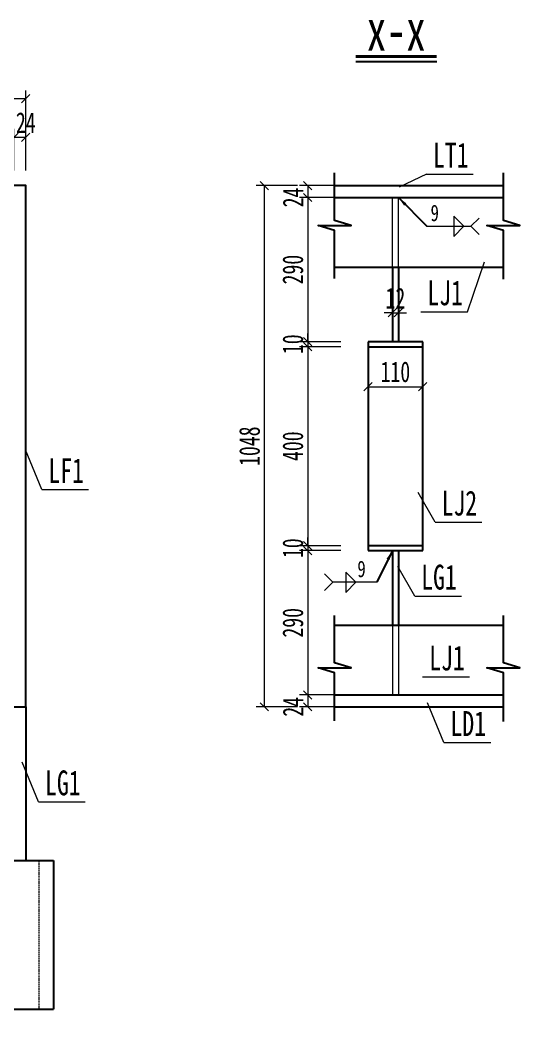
# Model space of a CAD drawing. Header units: millimetres. Extents: x -89049 to 410567, y -307459 to -100425.
# Drawn here: x 80196 to 81201, y -266359 to -264337 of the extents above; entities that cross this region are included whole.
import ezdxf
from ezdxf.enums import TextEntityAlignment as Align

# ---------------------------------------------------------------- set-up
doc = ezdxf.new("R2010")
doc.units = ezdxf.units.MM
doc.linetypes.add('DASHED', pattern=[0.75, 0.5, -0.25])
doc.layers.get('Defpoints').update_dxf_attribs({"color": 8})
for name, color, linetype, lineweight in [('Dim', 4, 'Continuous', 15), ('文字', 7, 'Continuous', 15), ('标注线及字体', 2, 'Continuous', 15), ('细实线', 4, 'Continuous', 15), ('虚线', 7, 'DASHED', 13), ('钢板粗线', 1, 'Continuous', 25)]:
    doc.layers.add(name, color=color, linetype=linetype, lineweight=lineweight)
doc.layers.add('Text', color=4, linetype='Continuous')
doc.styles.add('111', font='', dxfattribs={"width": 0.7})
doc.styles.add('BM_Dim', font='', dxfattribs={"width": 0.85})
doc.styles.add('SMEDI', font='', dxfattribs={"width": 0.75})
doc.styles.get("Standard").update_dxf_attribs({"font": ''})
doc.styles.get('111').set_extended_font_data('仿宋_GB2312')
doc.styles.get('BM_Dim').set_extended_font_data('仿宋_GB2312')
doc.styles.get('SMEDI').set_extended_font_data('仿宋_GB2312')
doc.styles.get('Standard').set_extended_font_data('仿宋_GB2312')
doc.dimstyles.new('200', dxfattribs={"dimscale": 0, "dimtxt": 2.5, "dimasz": 1, "dimexe": 1, "dimexo": 1, "dimgap": 0.6, "dimtad": 1, "dimdec": 0, "dimdsep": 46, "dimtxsty": '111', "dimblk": 'OBLIQUE', "dimcen": 0, "dimclrd": 4, "dimclre": 4, "dimclrt": 4, "dimadec": 1, "dimazin": 2, "dimtfac": 1, "dimtdec": 0, "dimtix": 1, "dimtmove": 2, "dimatfit": 3, "dimfxl": 4, "dimfxlon": 1, "dimtolj": 1, "dimlwd": -1, "dimlwe": -1, "dimarcsym": 0})
doc.dimstyles.new('MSteel_1.0_1.0', dxfattribs={"dimtxt": 3, "dimasz": 1.2, "dimexe": 1, "dimexo": 1, "dimgap": 1, "dimtad": 3, "dimtoh": 1, "dimdec": 0, "dimzin": 0, "dimdsep": 46, "dimtxsty": 'Standard', "dimblk": 'ARCHTICK', "dimcen": 0.09, "dimclrd": 3, "dimclre": 3, "dimadec": 0, "dimazin": 0, "dimtfac": 1, "dimtdec": 4, "dimtofl": 0, "dimtmove": 0, "dimatfit": 3, "dimfxl": 1, "dimtolj": 1, "dimtzin": 0, "dimarcsym": 0})

# ---------------------------------------------------------------- blocks, each defined once
blk = doc.blocks.new('_Oblique')
at = {"color": 0, "linetype": 'ByBlock', "lineweight": -2}
blk.add_line((-0.5, -0.5), (0.5, 0.5), dxfattribs=at)
blk = doc.blocks.new('*D2205')
at = {"layer": 'Defpoints', "color": 0, "transparency": 16777216}
for p in [(80207.1, -264494.7), (78579.1, -264669.5), (80207.1, -264669.5)]:
    blk.add_point(p, dxfattribs=at)
at = {"layer": '细实线', "color": 4, "transparency": 16777216}
for p, q in [((78579.1, -264561.4), (78579.1, -264478.1)), ((80207.1, -264561.4), (80207.1, -264478.1)), ((78579.1, -264494.7), (80207.1, -264494.7))]:
    blk.add_line(p, q, dxfattribs=at)
at = {"layer": '细实线', "color": 4, "transparency": 16777216, "xscale": 16.66666666666666, "yscale": 16.66666666666666, "zscale": 16.66666666666666, "rotation": 180}
blk.add_blockref('_Oblique', (78579.1, -264494.7), dxfattribs=at)
at = {"layer": '细实线', "color": 4, "transparency": 16777216, "xscale": 16.66666666666666, "yscale": 16.66666666666666, "zscale": 16.66666666666666}
blk.add_blockref('_Oblique', (80207.1, -264494.7), dxfattribs=at)
at = {"layer": '细实线', "color": 4, "transparency": 16777216, "insert": (79393.1, -264464.9), "char_height": 41.67, "attachment_point": 5, "style": '111'}
blk.add_mtext('\\A1;1628', dxfattribs=at)
blk = doc.blocks.new('*D2207')
at = {"layer": 'Defpoints', "color": 0, "transparency": 16777216}
for p in [(80207.1, -264572.3), (80183.1, -264693.5), (80207.1, -264693.5)]:
    blk.add_point(p, dxfattribs=at)
at = {"layer": '细实线', "color": 4, "transparency": 16777216}
for p, q in [((80183.1, -264639), (80183.1, -264555.7)), ((80207.1, -264639), (80207.1, -264555.7)), ((80183.1, -264572.3), (80207.1, -264572.3))]:
    blk.add_line(p, q, dxfattribs=at)
at = {"layer": '细实线', "color": 4, "transparency": 16777216, "xscale": 16.66666666666666, "yscale": 16.66666666666666, "zscale": 16.66666666666666, "rotation": 180}
blk.add_blockref('_Oblique', (80183.1, -264572.3), dxfattribs=at)
at = {"layer": '细实线', "color": 4, "transparency": 16777216, "xscale": 16.66666666666666, "yscale": 16.66666666666666, "zscale": 16.66666666666666}
blk.add_blockref('_Oblique', (80207.1, -264572.3), dxfattribs=at)
at = {"layer": '细实线', "color": 4, "transparency": 16777216, "insert": (80207.1, -264543), "char_height": 41.67, "attachment_point": 5, "style": '111'}
blk.add_mtext('\\A1;24', dxfattribs=at)
blk = doc.blocks.new('*D2224')
at = {"layer": 'Defpoints', "color": 0, "transparency": 16777216}
for p in [(80956.9, -264925.3), (80944.9, -264950.7), (80956.9, -264950.7)]:
    blk.add_point(p, dxfattribs=at)
at = {"layer": '细实线', "color": 4, "transparency": 16777216}
for p, q in [((80944.9, -264934), (80944.9, -264908.7)), ((80956.9, -264934), (80956.9, -264908.7)), ((80944.9, -264925.3), (80928.3, -264925.3)), ((80944.9, -264925.3), (80956.9, -264925.3)), ((80956.9, -264925.3), (80973.6, -264925.3))]:
    blk.add_line(p, q, dxfattribs=at)
at = {"layer": '细实线', "color": 4, "transparency": 16777216, "xscale": 16.66666666666666, "yscale": 16.66666666666666, "zscale": 16.66666666666666}
blk.add_blockref('_Oblique', (80944.9, -264925.3), dxfattribs=at)
at = {"layer": '细实线', "color": 4, "transparency": 16777216, "xscale": 16.66666666666666, "yscale": 16.66666666666666, "zscale": 16.66666666666666, "rotation": 180}
blk.add_blockref('_Oblique', (80956.9, -264925.3), dxfattribs=at)
at = {"layer": '细实线', "color": 4, "transparency": 16777216, "insert": (80950.9, -264896), "char_height": 41.67, "attachment_point": 5, "style": '111'}
blk.add_mtext('\\A1;12', dxfattribs=at)
blk = doc.blocks.new('*D2225')
at = {"layer": 'Defpoints', "color": 0, "transparency": 16777216}
for p in [(80895.9, -265003.7), (81005.9, -265003.7), (81005.9, -265074.1)]:
    blk.add_point(p, dxfattribs=at)
at = {"layer": '细实线', "color": 4, "transparency": 16777216}
for p, q in [((80895.9, -265020.4), (80895.9, -265090.7)), ((81005.9, -265020.4), (81005.9, -265090.7)), ((80895.9, -265074.1), (81005.9, -265074.1))]:
    blk.add_line(p, q, dxfattribs=at)
at = {"layer": '细实线', "color": 4, "transparency": 16777216, "xscale": 16.66666666666666, "yscale": 16.66666666666666, "zscale": 16.66666666666666, "rotation": 180}
blk.add_blockref('_Oblique', (80895.9, -265074.1), dxfattribs=at)
at = {"layer": '细实线', "color": 4, "transparency": 16777216, "xscale": 16.66666666666666, "yscale": 16.66666666666666, "zscale": 16.66666666666666}
blk.add_blockref('_Oblique', (81005.9, -265074.1), dxfattribs=at)
at = {"layer": '细实线', "color": 4, "transparency": 16777216, "insert": (80950.9, -265044.2), "char_height": 41.67, "attachment_point": 5, "style": '111'}
blk.add_mtext('\\A1;110', dxfattribs=at)
blk = doc.blocks.new('*D2226')
at = {"layer": 'Defpoints', "color": 0, "transparency": 16777216}
for p in [(80865.5, -264669.5), (80774.5, -264693.5), (80872.3, -264693.5)]:
    blk.add_point(p, dxfattribs=at)
at = {"layer": '细实线', "color": 4, "transparency": 16777216}
for p, q in [((80841.1, -264669.5), (80757.8, -264669.5)), ((80774.5, -264669.5), (80774.5, -264693.5)), ((80841.1, -264693.5), (80757.8, -264693.5))]:
    blk.add_line(p, q, dxfattribs=at)
at = {"layer": '细实线', "color": 4, "transparency": 16777216, "xscale": 16.66666666666666, "yscale": 16.66666666666666, "zscale": 16.66666666666666}
for p, rotation in [((80774.5, -264669.5), 90), ((80774.5, -264693.5), 270)]:
    blk.add_blockref('_Oblique', p, dxfattribs=dict(at, rotation=rotation))
at = {"layer": '细实线', "color": 4, "transparency": 16777216, "insert": (80745.1, -264693.5), "char_height": 41.67, "attachment_point": 5, "rotation": 90, "style": '111'}
blk.add_mtext('\\A1;24', dxfattribs=at)
blk = doc.blocks.new('*D2227')
at = {"layer": 'Defpoints', "color": 0, "transparency": 16777216}
for p in [(80875.7, -264693.5), (80774.5, -264983.5), (80895.9, -264983.5)]:
    blk.add_point(p, dxfattribs=at)
at = {"layer": '细实线', "color": 4, "transparency": 16777216}
for p, q in [((80841.1, -264693.5), (80757.8, -264693.5)), ((80774.5, -264693.5), (80774.5, -264983.5)), ((80841.1, -264983.5), (80757.8, -264983.5))]:
    blk.add_line(p, q, dxfattribs=at)
at = {"layer": '细实线', "color": 4, "transparency": 16777216, "xscale": 16.66666666666666, "yscale": 16.66666666666666, "zscale": 16.66666666666666}
for p, rotation in [((80774.5, -264693.5), 90), ((80774.5, -264983.5), 270)]:
    blk.add_blockref('_Oblique', p, dxfattribs=dict(at, rotation=rotation))
at = {"layer": '细实线', "color": 4, "transparency": 16777216, "insert": (80744.7, -264838.5), "char_height": 41.67, "attachment_point": 5, "rotation": 90, "style": '111'}
blk.add_mtext('\\A1;290', dxfattribs=at)
blk = doc.blocks.new('*D2228')
at = {"layer": 'Defpoints', "color": 0, "transparency": 16777216}
for p in [(80895.9, -264993.5), (80774.5, -265393.5), (80895.9, -265393.5)]:
    blk.add_point(p, dxfattribs=at)
at = {"layer": '细实线', "color": 4, "transparency": 16777216}
for p, q in [((80841.1, -264993.5), (80757.8, -264993.5)), ((80774.5, -264993.5), (80774.5, -265393.5)), ((80841.1, -265393.5), (80757.8, -265393.5))]:
    blk.add_line(p, q, dxfattribs=at)
at = {"layer": '细实线', "color": 4, "transparency": 16777216, "xscale": 16.66666666666666, "yscale": 16.66666666666666, "zscale": 16.66666666666666}
for p, rotation in [((80774.5, -264993.5), 90), ((80774.5, -265393.5), 270)]:
    blk.add_blockref('_Oblique', p, dxfattribs=dict(at, rotation=rotation))
at = {"layer": '细实线', "color": 4, "transparency": 16777216, "insert": (80744.7, -265193.5), "char_height": 41.67, "attachment_point": 5, "rotation": 90, "style": '111'}
blk.add_mtext('\\A1;400', dxfattribs=at)
blk = doc.blocks.new('*D2229')
at = {"layer": 'Defpoints', "color": 0, "transparency": 16777216}
for p in [(80895.9, -265403.5), (80774.5, -265693.5), (80863, -265693.5)]:
    blk.add_point(p, dxfattribs=at)
at = {"layer": '细实线', "color": 4, "transparency": 16777216}
for p, q in [((80841.1, -265403.5), (80757.8, -265403.5)), ((80774.5, -265403.5), (80774.5, -265693.5)), ((80841.1, -265693.5), (80757.8, -265693.5))]:
    blk.add_line(p, q, dxfattribs=at)
at = {"layer": '细实线', "color": 4, "transparency": 16777216, "xscale": 16.66666666666666, "yscale": 16.66666666666666, "zscale": 16.66666666666666}
for p, rotation in [((80774.5, -265403.5), 90), ((80774.5, -265693.5), 270)]:
    blk.add_blockref('_Oblique', p, dxfattribs=dict(at, rotation=rotation))
at = {"layer": '细实线', "color": 4, "transparency": 16777216, "insert": (80744.7, -265548.5), "char_height": 41.67, "attachment_point": 5, "rotation": 90, "style": '111'}
blk.add_mtext('\\A1;290', dxfattribs=at)
blk = doc.blocks.new('*D2230')
at = {"layer": 'Defpoints', "color": 0, "transparency": 16777216}
for p in [(80895.9, -265393.5), (80774.5, -265403.5), (80895.9, -265403.5)]:
    blk.add_point(p, dxfattribs=at)
at = {"layer": '细实线', "color": 4, "transparency": 16777216}
for p, q in [((80774.5, -265393.5), (80774.5, -265376.8)), ((80841.1, -265393.5), (80757.8, -265393.5)), ((80774.5, -265393.5), (80774.5, -265403.5)), ((80841.1, -265403.5), (80757.8, -265403.5)), ((80774.5, -265403.5), (80774.5, -265420.2))]:
    blk.add_line(p, q, dxfattribs=at)
at = {"layer": '细实线', "color": 4, "transparency": 16777216, "xscale": 16.66666666666666, "yscale": 16.66666666666666, "zscale": 16.66666666666666}
for p, rotation in [((80774.5, -265393.5), 270), ((80774.5, -265403.5), 90)]:
    blk.add_blockref('_Oblique', p, dxfattribs=dict(at, rotation=rotation))
at = {"layer": '细实线', "color": 4, "transparency": 16777216, "insert": (80744.7, -265398.5), "char_height": 41.67, "attachment_point": 5, "rotation": 90, "style": '111'}
blk.add_mtext('\\A1;10', dxfattribs=at)
blk = doc.blocks.new('*D2231')
at = {"layer": 'Defpoints', "color": 0, "transparency": 16777216}
for p in [(80774.5, -264993.5), (80895.9, -264983.5), (80895.9, -264993.5)]:
    blk.add_point(p, dxfattribs=at)
at = {"layer": '细实线', "color": 4, "transparency": 16777216}
for p, q in [((80774.5, -264983.5), (80774.5, -264966.8)), ((80841.1, -264983.5), (80757.8, -264983.5)), ((80841.1, -264993.5), (80757.8, -264993.5)), ((80774.5, -264983.5), (80774.5, -264993.5)), ((80774.5, -264993.5), (80774.5, -265010.2))]:
    blk.add_line(p, q, dxfattribs=at)
at = {"layer": '细实线', "color": 4, "transparency": 16777216, "xscale": 16.66666666666666, "yscale": 16.66666666666666, "zscale": 16.66666666666666}
for p, rotation in [((80774.5, -264983.5), 270), ((80774.5, -264993.5), 90)]:
    blk.add_blockref('_Oblique', p, dxfattribs=dict(at, rotation=rotation))
at = {"layer": '细实线', "color": 4, "transparency": 16777216, "insert": (80744.7, -264988.5), "char_height": 41.67, "attachment_point": 5, "rotation": 90, "style": '111'}
blk.add_mtext('\\A1;10', dxfattribs=at)
blk = doc.blocks.new('*D2232')
at = {"layer": 'Defpoints', "color": 0, "transparency": 16777216}
for p in [(80895.6, -265693.5), (80774.5, -265717.5), (80895.6, -265717.5)]:
    blk.add_point(p, dxfattribs=at)
at = {"layer": '细实线', "color": 4, "transparency": 16777216}
for p, q in [((80841.1, -265693.5), (80757.8, -265693.5)), ((80774.5, -265693.5), (80774.5, -265717.5)), ((80841.1, -265717.5), (80757.8, -265717.5))]:
    blk.add_line(p, q, dxfattribs=at)
at = {"layer": '细实线', "color": 4, "transparency": 16777216, "xscale": 16.66666666666666, "yscale": 16.66666666666666, "zscale": 16.66666666666666}
for p, rotation in [((80774.5, -265693.5), 90), ((80774.5, -265717.5), 270)]:
    blk.add_blockref('_Oblique', p, dxfattribs=dict(at, rotation=rotation))
at = {"layer": '细实线', "color": 4, "transparency": 16777216, "insert": (80745.1, -265717.5), "char_height": 41.67, "attachment_point": 5, "rotation": 90, "style": '111'}
blk.add_mtext('\\A1;24', dxfattribs=at)
blk = doc.blocks.new('*D2233')
at = {"layer": 'Defpoints', "color": 0, "transparency": 16777216}
for p in [(80687.3, -264669.5), (80863.5, -264669.5), (80863.5, -265717.5)]:
    blk.add_point(p, dxfattribs=at)
at = {"layer": '细实线', "color": 4, "transparency": 16777216}
for p, q in [((80753.9, -264669.5), (80670.6, -264669.5)), ((80687.3, -265717.5), (80687.3, -264669.5)), ((80753.9, -265717.5), (80670.6, -265717.5))]:
    blk.add_line(p, q, dxfattribs=at)
at = {"layer": '细实线', "color": 4, "transparency": 16777216, "xscale": 16.66666666666666, "yscale": 16.66666666666666, "zscale": 16.66666666666666}
for p, rotation in [((80687.3, -264669.5), 90), ((80687.3, -265717.5), 270)]:
    blk.add_blockref('_Oblique', p, dxfattribs=dict(at, rotation=rotation))
at = {"layer": '细实线', "color": 4, "transparency": 16777216, "insert": (80657.5, -265193.5), "char_height": 41.67, "attachment_point": 5, "rotation": 90, "style": '111'}
blk.add_mtext('\\A1;1048', dxfattribs=at)
blk = doc.blocks.new('_ArchTick')
at = {"color": 0, "linetype": 'ByBlock', "const_width": 0.15}
blk.add_lwpolyline([(-0.5, -0.5), (0.5, 0.5)], dxfattribs=at)
blk = doc.blocks.new('角焊缝1')
at = {"layer": 'Dim'}
blk.add_line((-3101.17, 370.22), (-3106.48, 370.22), dxfattribs=at)
blk.add_lwpolyline([(-3104.91, 371.45), (-3104.91, 368.99), (-3103.68, 370.22)], close=True, dxfattribs=at)
blk.add_lwpolyline([(-3107.48, 369.22), (-3106.48, 370.22), (-3107.48, 371.22)], dxfattribs=at)
blk = doc.blocks.new('角焊缝2')
at = {"layer": 'Dim'}
blk.add_line((-3138.01, 370.22), (-3132.7, 370.22), dxfattribs=at)
blk.add_lwpolyline([(-3134.75, 371.45), (-3134.75, 368.99), (-3133.52, 370.22)], close=True, dxfattribs=at)
blk.add_lwpolyline([(-3131.7, 369.22), (-3132.7, 370.22), (-3131.7, 371.22)], dxfattribs=at)

msp = doc.modelspace()

# ---------------------------------------------------------------- linework, layer by layer
at = {"color": 4}
msp.add_line((80871, -264420.3), (81034.3, -264420.3), dxfattribs=at)
at = {"color": 6, "const_width": 6}
msp.add_lwpolyline([(80871, -264410.3), (81034.3, -264410.3)], dxfattribs=at)
at = {"color": 4}
for points in [[(80828.6, -264856.2), (80828.6, -264759.6), (80795.3, -264749.6), (80861.9, -264749.6), (80828.6, -264739.6), (80828.6, -264726.3), (80828.6, -264644.2)], [(81168.2, -264857.6), (81168.2, -264759.6), (81134.8, -264749.6), (81201.5, -264749.6), (81168.2, -264739.6), (81168.2, -264726.3), (81168.2, -264644.2)], [(80828.6, -265745.8), (80828.6, -265649.1), (80795.3, -265639.1), (80861.9, -265639.1), (80828.6, -265629.1), (80828.6, -265615.8), (80828.6, -265533.8)], [(81168.2, -265747.1), (81168.2, -265649.1), (81134.8, -265639.1), (81201.5, -265639.1), (81168.2, -265629.1), (81168.2, -265615.8), (81168.2, -265533.8)], [(78523.1, -266325.5), (79383.1, -266325.5), (79393.1, -266358.9), (79393.1, -266292.2), (79403.1, -266325.5), (79416.5, -266325.5), (80263.1, -266325.5)]]:
    msp.add_lwpolyline(points, dxfattribs=at)
at = {"layer": '细实线'}
for p, q in [((81013.5, -264646.4), (80958.3, -264672.8)), ((81013.5, -264646.4), (81107.5, -264646.4)), ((81096.3, -264923.4), (81130.5, -264823)), ((81002, -264923.4), (81096.3, -264923.4)), ((80239.6, -265280.8), (80206.6, -265200.7)), ((80239.6, -265280.8), (80333.6, -265280.8)), ((81030.9, -265346), (80996.8, -265286.3)), ((81030.9, -265346), (81125, -265346)), ((80989.9, -265494.9), (80955.8, -265435.1)), ((80989.9, -265494.9), (81084, -265494.9)), ((81005.6, -265657.3), (81099.8, -265657.3)), ((81048.6, -265789.3), (81015.6, -265709.2)), ((81048.6, -265789.3), (81142.7, -265789.3)), ((80232.8, -265908.4), (80199.8, -265828.4)), ((80232.8, -265908.4), (80326.9, -265908.4))]:
    msp.add_line(p, q, dxfattribs=at)
at = {"layer": '虚线', "ltscale": 2}
for p, q in [((80944.9, -264833.5), (80944.9, -264693.5)), ((80956.9, -264833.5), (80956.9, -264693.5)), ((80944.9, -265553.5), (80944.9, -265693.5)), ((80956.9, -265553.5), (80956.9, -265693.5))]:
    msp.add_line(p, q, dxfattribs=at)
at = {"layer": '虚线', "ltscale": 5}
msp.add_line((80233.1, -266026.6), (80233.1, -266325.5), dxfattribs=at)
at = {"layer": '钢板粗线'}
for p, q in [((80828.6, -264669.5), (81168.2, -264669.5)), ((80828.6, -264693.5), (81168.2, -264693.5)), ((80828.6, -264833.5), (81168.2, -264833.5)), ((80944.9, -264833.5), (80944.9, -264983.5)), ((80956.9, -264833.5), (80956.9, -264983.5)), ((81005.9, -264983.5), (80895.9, -264983.5)), ((80895.9, -264983.5), (80895.9, -265403.5)), ((80895.9, -264993.5), (81005.9, -264993.5)), ((81005.9, -265403.5), (81005.9, -264983.5)), ((81005.9, -265393.5), (80895.9, -265393.5)), ((80895.9, -265403.5), (81005.9, -265403.5)), ((80944.9, -265403.5), (80944.9, -265553.5)), ((80956.9, -265403.5), (80956.9, -265553.5)), ((80828.6, -265553.5), (81168.2, -265553.5)), ((80828.6, -265693.5), (81168.2, -265693.5)), ((80207.1, -265717.5), (80207.1, -266026.6)), ((80828.6, -265717.5), (81168.2, -265717.5)), ((78523.1, -266026.6), (80263.1, -266026.6)), ((80263.1, -266026.6), (80263.1, -266325.5))]:
    msp.add_line(p, q, dxfattribs=at)
msp.add_lwpolyline([(78579.1, -264669.5), (78579.1, -265717.5), (80207.1, -265717.5), (80207.1, -264669.5)], close=True, dxfattribs=at)

# ---------------------------------------------------------------- block references
at = {"layer": '细实线', "xscale": 16.66666666666666, "yscale": 16.66666666666666, "zscale": 16.66666666666666}
for name, p in [('角焊缝2', (133314.2, -270921.8)), ('角焊缝1', (132599.5, -271637.4))]:
    msp.add_blockref(name, p, dxfattribs=at)

# ---------------------------------------------------------------- texts
at = {"layer": 'Text', "style": 'SMEDI', "width": 0.75}
for p in [(81021.6, -264724.6), (80874.3, -265440.2)]:
    msp.add_text('9', height=33.3, dxfattribs=at).set_placement(p, align=Align.MIDDLE_LEFT)
at = {"layer": '文字', "style": 'BM_Dim', "width": 0.7}
for s, p in [('LT1', (81062.3, -264648.3)), ('LJ1', (81051, -264925.2)), ('LF1', (80288.4, -265282.6)), ('LJ2', (81079.7, -265347.9)), ('LG1', (81038.7, -265496.7)), ('LJ1', (81054.6, -265659.2)), ('LD1', (81097.5, -265791.1)), ('LG1', (80281.6, -265910.3))]:
    msp.add_text(s, height=50, dxfattribs=at).set_placement(p, align=Align.BOTTOM_CENTER)
at = {"layer": '标注线及字体', "style": '111', "width": 0.7}
msp.add_text('x-x', height=83.33, dxfattribs=at).set_placement((80952.6, -264356.9), align=Align.MIDDLE)

# ---------------------------------------------------------------- dimensions: what is measured, and where the dimension line sits
at = {"layer": '细实线'}
for base, p1, p2, override, picture, middle in [((80207.1, -264494.7), (78579.1, -264669.5), (80207.1, -264669.5), {"dimscale": 16.666667}, '*D2205', (79393.1, -264464.9)), ((80956.9, -264925.3), (80944.9, -264950.7), (80956.9, -264950.7), {"dimscale": 16.666667, "dimblk": 'Oblique'}, '*D2224', (80950.9, -264896)), ((81005.9, -265074.1), (80895.9, -265003.7), (81005.9, -265003.7), {"dimscale": 16.666667, "dimblk": 'Oblique'}, '*D2225', (80950.9, -265044.2))]:
    dim = msp.add_linear_dim(base=base, p1=p1, p2=p2, dimstyle='200', override=override, dxfattribs=at)
    dim.commit()
    dim.dimension.update_dxf_attribs({"geometry": picture, "text_midpoint": middle})
for base, p1, p2, angle, picture, middle in [((80207.1, -264572.3), (80183.1, -264693.5), (80207.1, -264693.5), 180, '*D2207', (80207.1, -264543)), ((80774.5, -264693.5), (80865.5, -264669.5), (80872.3, -264693.5), 90, '*D2226', (80745.1, -264693.5)), ((80774.5, -265717.5), (80895.6, -265693.5), (80895.6, -265717.5), 90, '*D2232', (80745.1, -265717.5))]:
    dim = msp.add_linear_dim(base=base, p1=p1, p2=p2, angle=angle, dimstyle='200', override={"dimscale": 16.666667, "dimblk": 'Oblique'}, dxfattribs=at)
    dim.commit()
    dim.dimension.update_dxf_attribs({"geometry": picture, "text_midpoint": middle, "dimtype": 160})
for base, p1, p2, picture, middle in [((80687.3, -264669.5), (80863.5, -265717.5), (80863.5, -264669.5), '*D2233', (80657.5, -265193.5)), ((80774.5, -264983.5), (80875.7, -264693.5), (80895.9, -264983.5), '*D2227', (80744.7, -264838.5)), ((80774.5, -264993.5), (80895.9, -264983.5), (80895.9, -264993.5), '*D2231', (80744.7, -264988.5)), ((80774.5, -265393.5), (80895.9, -264993.5), (80895.9, -265393.5), '*D2228', (80744.7, -265193.5)), ((80774.5, -265403.5), (80895.9, -265393.5), (80895.9, -265403.5), '*D2230', (80744.7, -265398.5)), ((80774.5, -265693.5), (80895.9, -265403.5), (80863, -265693.5), '*D2229', (80744.7, -265548.5))]:
    dim = msp.add_linear_dim(base=base, p1=p1, p2=p2, angle=90, dimstyle='200', override={"dimscale": 16.666667, "dimblk": 'Oblique'}, dxfattribs=at)
    dim.commit()
    dim.dimension.update_dxf_attribs({"geometry": picture, "text_midpoint": middle})

# ---------------------------------------------------------------- leaders
at = {"layer": 'Dim'}
for points in [[(80956.9, -264693.5), (81014, -264751.5)], [(80944.9, -265403.5), (80913.3, -265467)]]:
    msp.add_leader(points, dimstyle='MSteel_1.0_1.0', override={"dimscale": 16.666667, "dimclrd": 256}, dxfattribs=at)

doc.saveas('drawing.dxf')
